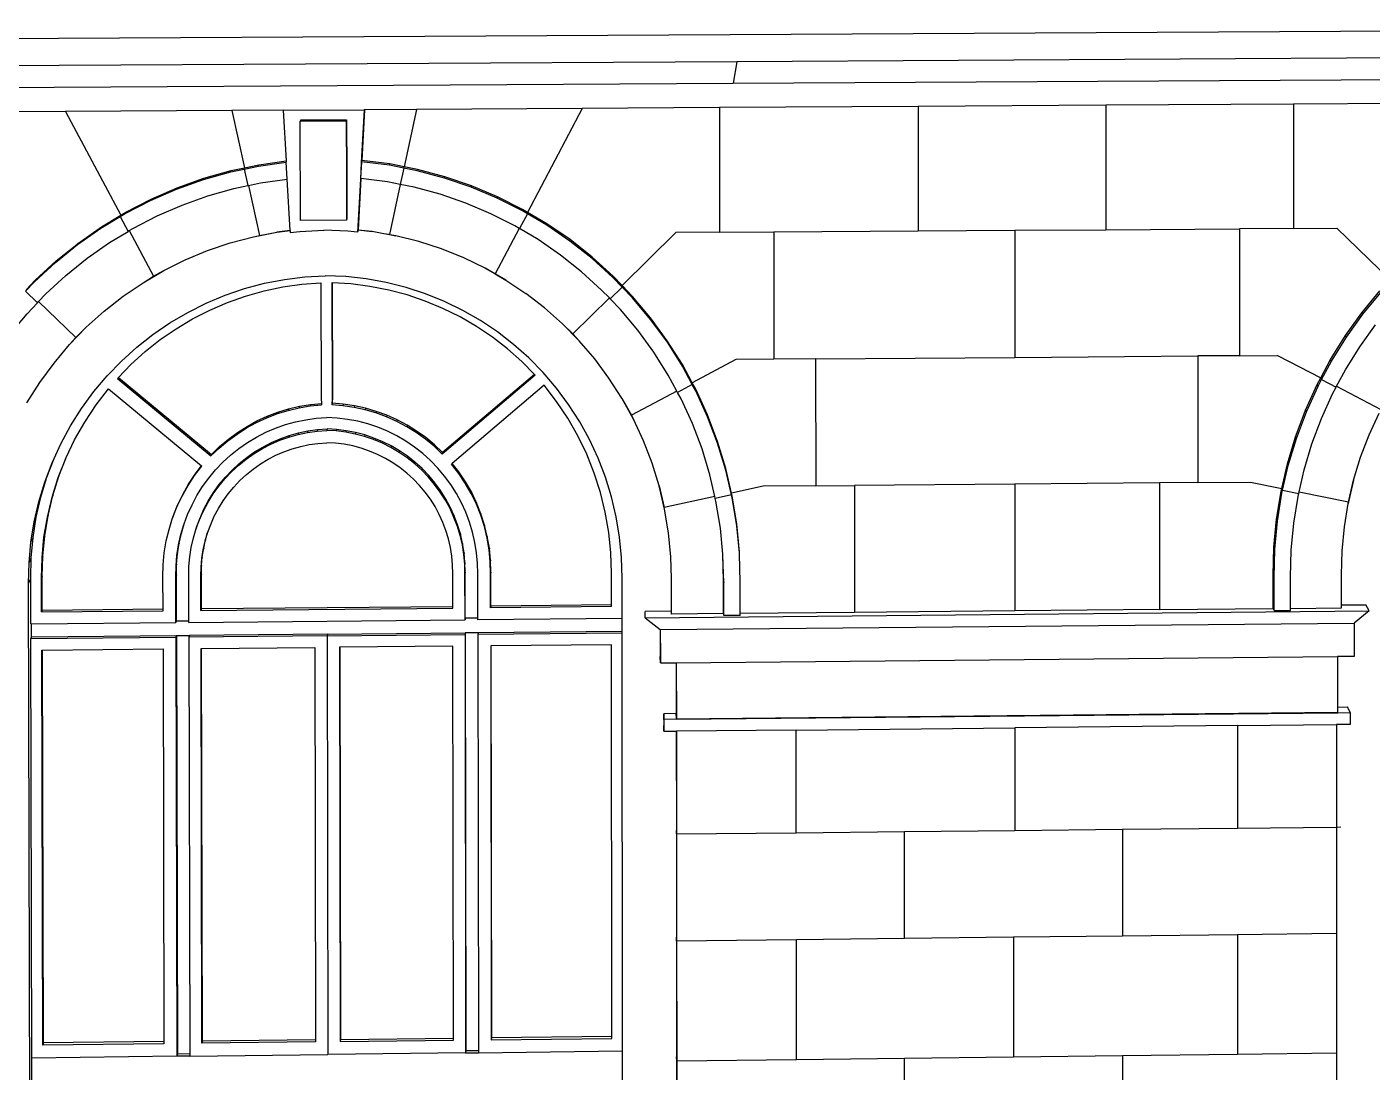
# Model space of a CAD drawing. Extents: x -106 to 80, y -44 to 65.
# Drawn here: x -18.85 to 4.62, y -26.12 to -7.88 of the extents above; entities that cross this region are included whole.
import ezdxf

# ---------------------------------------------------------------- set-up
doc = ezdxf.new("R2010")
doc.units = 0
doc.layers.get('0').update_dxf_attribs({"linetype": 'CONTINUOUS'})

msp = doc.modelspace()

# ---------------------------------------------------------------- linework, layer by layer
for p, q in [((-44.948, -8.226), (16.93, -7.882)), ((17.778, -8.351), (-6.469, -8.49)), ((-6.469, -8.49), (-45.559, -8.714)), ((-6.469, -8.49), (-44.701, -8.709)), ((-6.469, -8.49), (-6.532, -8.866)), ((-45.567, -9.096), (-6.532, -8.866)), ((-6.532, -8.866), (17.777, -8.724)), ((-18.179, -9.36), (-20.594, -9.374)), ((-15.276, -9.342), (-18.179, -9.36)), ((-18.179, -9.36), (-17.213, -11.166)), ((-14.382, -9.337), (-15.276, -9.342)), ((-15.276, -9.342), (-15.055, -10.34)), ((-14.382, -9.337), (-12.969, -9.328)), ((-14.382, -9.337), (-14.331, -10.221)), ((-12.969, -9.328), (-13.019, -10.246)), ((-12.961, -9.328), (-13.009, -10.211)), ((-12.961, -9.328), (-12.969, -9.328)), ((-12.054, -9.323), (-12.961, -9.328)), ((-12.054, -9.323), (-12.271, -10.322)), ((-9.164, -9.305), (-12.054, -9.323)), ((-9.164, -9.305), (-10.117, -11.119)), ((-6.768, -9.291), (-9.164, -9.305)), ((-3.303, -9.27), (-6.768, -9.291)), ((-6.768, -9.291), (-6.766, -11.467)), ((-0.025, -9.25), (-3.303, -9.27)), ((-3.303, -9.27), (-3.303, -11.443)), ((3.246, -9.231), (-0.025, -9.25)), ((-0.025, -9.25), (-0.025, -11.421)), ((3.246, -9.231), (3.245, -11.398)), ((5.62, -9.216), (3.246, -9.231)), ((-14.075, -9.506), (-14.083, -9.529)), ((-14.083, -9.529), (-13.282, -9.524)), ((-14.08, -11.259), (-14.083, -9.529)), ((-14.075, -9.506), (-13.275, -9.502)), ((-13.275, -9.502), (-13.282, -9.524)), ((-13.282, -9.524), (-13.28, -10.435)), ((-13.275, -9.502), (-13.273, -10.435)), ((-15.064, -10.364), (-14.814, -10.311)), ((-15.055, -10.34), (-14.805, -10.288)), ((-14.814, -10.311), (-14.33, -10.243)), ((-14.814, -10.311), (-14.805, -10.288)), ((-14.805, -10.288), (-14.331, -10.221)), ((-14.331, -10.221), (-14.33, -10.243)), ((-14.313, -10.537), (-14.33, -10.243)), ((-13.019, -10.246), (-13.035, -10.54)), ((-13.016, -10.234), (-13.031, -10.528)), ((-13.016, -10.234), (-13.019, -10.246)), ((-13.016, -10.234), (-13.009, -10.211)), ((-12.526, -10.297), (-13.016, -10.234)), ((-12.52, -10.273), (-13.009, -10.211)), ((-12.526, -10.297), (-12.52, -10.273)), ((-12.277, -10.346), (-12.526, -10.297)), ((-12.271, -10.322), (-12.52, -10.273)), ((-12.277, -10.346), (-12.271, -10.322)), ((-12.038, -10.368), (-12.271, -10.322)), ((-16.242, -10.714), (-15.775, -10.547)), ((-16.231, -10.689), (-15.765, -10.523)), ((-15.775, -10.547), (-15.298, -10.413)), ((-15.775, -10.547), (-15.765, -10.523)), ((-15.765, -10.523), (-15.289, -10.389)), ((-15.298, -10.413), (-15.064, -10.364)), ((-15.298, -10.413), (-15.289, -10.389)), ((-15.289, -10.389), (-15.055, -10.34)), ((-15.064, -10.364), (-15.055, -10.34)), ((-15.064, -10.364), (-15.001, -10.65)), ((-14.777, -10.603), (-14.313, -10.537)), ((-14.261, -11.435), (-14.313, -10.537)), ((-13.28, -10.435), (-13.273, -10.435)), ((-13.28, -10.435), (-13.279, -11.228)), ((-13.273, -10.435), (-13.272, -11.228)), ((-13.035, -10.54), (-13.085, -11.463)), ((-13.026, -10.528), (-13.075, -11.425)), ((-13.031, -10.528), (-13.035, -10.54)), ((-13.026, -10.528), (-13.031, -10.528)), ((-12.562, -10.588), (-13.026, -10.528)), ((-12.277, -10.346), (-12.339, -10.633)), ((-12.043, -10.392), (-12.277, -10.346)), ((-12.043, -10.392), (-12.038, -10.368)), ((-11.567, -10.52), (-12.043, -10.392)), ((-11.563, -10.496), (-12.038, -10.368)), ((-11.567, -10.52), (-11.563, -10.496)), ((-11.101, -10.68), (-11.567, -10.52)), ((-11.097, -10.656), (-11.563, -10.496)), ((-16.697, -10.911), (-16.242, -10.714)), ((-16.685, -10.886), (-16.231, -10.689)), ((-16.242, -10.714), (-16.231, -10.689)), ((-15.698, -10.831), (-15.241, -10.701)), ((-15.241, -10.701), (-15.001, -10.65)), ((-15.001, -10.65), (-14.987, -10.647)), ((-14.987, -10.647), (-14.777, -10.603)), ((-14.987, -10.647), (-14.793, -11.521)), ((-12.339, -10.633), (-12.562, -10.588)), ((-12.339, -10.633), (-12.528, -11.506)), ((-12.099, -10.681), (-12.339, -10.633)), ((-12.339, -10.633), (-12.339, -10.633)), ((-11.643, -10.804), (-12.099, -10.681)), ((-11.101, -10.68), (-11.097, -10.656)), ((-10.648, -10.871), (-11.101, -10.68)), ((-10.644, -10.846), (-11.097, -10.656)), ((-17.137, -11.138), (-16.697, -10.911)), ((-17.125, -11.113), (-16.685, -10.886)), ((-16.697, -10.911), (-16.685, -10.886)), ((-16.582, -11.181), (-16.146, -10.991)), ((-16.146, -10.991), (-15.698, -10.831)), ((-11.196, -10.958), (-11.643, -10.804)), ((-10.761, -11.142), (-11.196, -10.958)), ((-10.648, -10.871), (-10.644, -10.846)), ((-10.208, -11.092), (-10.648, -10.871)), ((-10.205, -11.067), (-10.644, -10.846)), ((-17.562, -11.395), (-17.225, -11.192)), ((-17.55, -11.37), (-17.213, -11.166)), ((-17.225, -11.192), (-17.137, -11.138)), ((-17.225, -11.192), (-17.213, -11.166)), ((-17.225, -11.192), (-17.087, -11.45)), ((-17.213, -11.166), (-17.125, -11.113)), ((-17.137, -11.138), (-17.125, -11.113)), ((-17.004, -11.399), (-16.582, -11.181)), ((-13.279, -11.253), (-14.08, -11.259)), ((-13.272, -11.228), (-13.279, -11.253)), ((-13.272, -11.228), (-13.279, -11.228)), ((-13.279, -11.228), (-13.279, -11.253)), ((-10.339, -11.354), (-10.761, -11.142)), ((-10.12, -11.144), (-10.257, -11.403)), ((-10.208, -11.092), (-10.205, -11.067)), ((-10.12, -11.144), (-10.208, -11.092)), ((-10.117, -11.119), (-10.205, -11.067)), ((-10.12, -11.144), (-10.117, -11.119)), ((-9.784, -11.343), (-10.12, -11.144)), ((-9.782, -11.317), (-10.117, -11.119)), ((-17.969, -11.68), (-17.562, -11.395)), ((-17.956, -11.654), (-17.55, -11.37)), ((-17.562, -11.395), (-17.55, -11.37)), ((-17.412, -11.646), (-17.087, -11.45)), ((-17.087, -11.45), (-17.068, -11.438)), ((-17.068, -11.438), (-17.004, -11.399)), ((-17.068, -11.438), (-16.643, -12.234)), ((-14.903, -11.545), (-14.492, -11.466)), ((-14.793, -11.521), (-14.492, -11.466)), ((-14.261, -11.435), (-14.492, -11.466)), ((-14.492, -11.466), (-14.26, -11.438)), ((-14.261, -11.435), (-14.26, -11.438)), ((-14.26, -11.438), (-14.258, -11.471)), ((-14.258, -11.471), (-14.089, -11.454)), ((-14.089, -11.454), (-13.672, -11.432)), ((-13.254, -11.448), (-13.672, -11.432)), ((-13.085, -11.463), (-13.254, -11.448)), ((-13.076, -11.428), (-13.085, -11.463)), ((-13.075, -11.425), (-13.076, -11.428)), ((-12.829, -11.455), (-13.076, -11.428)), ((-13.075, -11.425), (-12.829, -11.455)), ((-12.624, -11.492), (-12.829, -11.455)), ((-12.419, -11.528), (-12.624, -11.492)), ((-12.528, -11.506), (-12.624, -11.492)), ((-10.265, -11.399), (-10.681, -12.191)), ((-10.265, -11.399), (-10.339, -11.354)), ((-10.257, -11.403), (-10.265, -11.399)), ((-9.933, -11.595), (-10.257, -11.403)), ((-9.784, -11.343), (-9.782, -11.317)), ((-9.379, -11.621), (-9.784, -11.343)), ((-9.377, -11.595), (-9.782, -11.317)), ((-7.531, -11.472), (-8.47, -12.395)), ((-6.766, -11.467), (-7.531, -11.472)), ((-6.766, -11.467), (-5.822, -11.46)), ((-5.822, -11.46), (-3.303, -11.443)), ((-5.822, -11.46), (-5.82, -13.682)), ((-3.303, -11.443), (-1.616, -11.431)), ((-1.616, -11.431), (-0.025, -11.421)), ((-1.616, -11.431), (-1.615, -13.65)), ((-0.025, -11.421), (2.307, -11.405)), ((2.307, -11.405), (2.306, -13.62)), ((3.245, -11.398), (2.307, -11.405)), ((3.245, -11.398), (4.003, -11.393)), ((4.003, -11.393), (4.934, -12.299)), ((-18.357, -11.992), (-17.969, -11.68)), ((-18.343, -11.965), (-17.956, -11.654)), ((-17.969, -11.68), (-17.956, -11.654)), ((-17.802, -11.92), (-17.412, -11.646)), ((-15.704, -11.786), (-15.307, -11.652)), ((-15.307, -11.652), (-14.903, -11.545)), ((-14.903, -11.545), (-14.793, -11.521)), ((-12.528, -11.506), (-12.419, -11.528)), ((-12.014, -11.629), (-12.419, -11.528)), ((-11.618, -11.758), (-12.014, -11.629)), ((-9.544, -11.863), (-9.933, -11.595)), ((-9.379, -11.621), (-9.377, -11.595)), ((-8.993, -11.926), (-9.379, -11.621)), ((-8.991, -11.9), (-9.377, -11.595)), ((-18.708, -12.302), (-18.343, -11.965)), ((-18.357, -11.992), (-18.343, -11.965)), ((-18.173, -12.219), (-17.802, -11.92)), ((-16.466, -12.134), (-16.091, -11.947)), ((-16.091, -11.947), (-15.704, -11.786)), ((-11.232, -11.913), (-11.618, -11.758)), ((-10.858, -12.095), (-11.232, -11.913)), ((-9.174, -12.156), (-9.544, -11.863)), ((-8.993, -11.926), (-8.991, -11.9)), ((-8.628, -12.257), (-8.993, -11.926)), ((-8.627, -12.231), (-8.991, -11.9)), ((-18.723, -12.329), (-18.357, -11.992)), ((-16.828, -12.346), (-16.466, -12.134)), ((-16.643, -12.234), (-16.466, -12.134)), ((-10.858, -12.095), (-10.681, -12.191)), ((-10.496, -12.301), (-10.858, -12.095)), ((-10.681, -12.191), (-10.496, -12.301)), ((-8.825, -12.474), (-9.174, -12.156)), ((-18.881, -12.496), (-18.723, -12.329)), ((-18.867, -12.469), (-18.708, -12.302)), ((-18.723, -12.329), (-18.708, -12.302)), ((-18.523, -12.543), (-18.173, -12.219)), ((-17.175, -12.583), (-16.828, -12.346)), ((-16.828, -12.346), (-16.643, -12.234)), ((-15.057, -12.45), (-14.711, -12.357)), ((-14.716, -12.49), (-14.388, -12.421)), ((-14.711, -12.357), (-14.36, -12.289)), ((-14.388, -12.421), (-14.056, -12.374)), ((-14.36, -12.289), (-14.005, -12.245)), ((-14.056, -12.374), (-13.723, -12.35)), ((-14.005, -12.245), (-13.648, -12.226)), ((-13.723, -12.35), (-13.719, -14.37)), ((-13.291, -12.24), (-13.648, -12.226)), ((-13.533, -12.348), (-13.529, -14.369)), ((-13.526, -12.349), (-13.533, -12.348)), ((-13.526, -12.349), (-13.523, -14.343)), ((-13.199, -12.368), (-13.526, -12.349)), ((-12.936, -12.279), (-13.291, -12.24)), ((-12.868, -12.41), (-13.199, -12.368)), ((-12.585, -12.342), (-12.936, -12.279)), ((-12.54, -12.474), (-12.868, -12.41)), ((-12.239, -12.429), (-12.585, -12.342)), ((-11.9, -12.54), (-12.239, -12.429)), ((-10.496, -12.301), (-10.15, -12.532)), ((-8.47, -12.422), (-8.678, -12.626)), ((-8.628, -12.257), (-8.627, -12.231)), ((-8.47, -12.422), (-8.628, -12.257)), ((-8.47, -12.395), (-8.627, -12.231)), ((-8.287, -12.585), (-8.47, -12.395)), ((-8.47, -12.422), (-8.47, -12.395)), ((-8.287, -12.612), (-8.47, -12.422)), ((-18.881, -12.496), (-18.671, -12.699)), ((-18.651, -12.677), (-18.523, -12.543)), ((-17.505, -12.843), (-17.175, -12.583)), ((-15.727, -12.703), (-15.396, -12.565)), ((-15.396, -12.565), (-15.057, -12.45)), ((-15.355, -12.692), (-15.038, -12.58)), ((-15.038, -12.58), (-14.716, -12.49)), ((-12.218, -12.56), (-12.54, -12.474)), ((-11.902, -12.667), (-12.218, -12.56)), ((-11.594, -12.795), (-11.902, -12.667)), ((-11.569, -12.673), (-11.9, -12.54)), ((-11.249, -12.829), (-11.569, -12.673)), ((-9.821, -12.787), (-10.15, -12.532)), ((-8.691, -12.613), (-9.33, -13.241)), ((-8.691, -12.613), (-8.825, -12.474)), ((-8.678, -12.626), (-8.691, -12.613)), ((-8.498, -12.814), (-8.678, -12.626)), ((-7.97, -12.961), (-8.287, -12.585)), ((-8.287, -12.612), (-8.287, -12.585)), ((-7.97, -12.989), (-8.287, -12.612)), ((4.44, -12.87), (4.753, -12.491)), ((4.457, -12.897), (4.77, -12.518)), ((-19.156, -13.257), (-18.852, -12.89)), ((-18.852, -12.89), (-18.671, -12.699)), ((-18.671, -12.699), (-18.651, -12.677)), ((-18.651, -12.677), (-17.998, -13.305)), ((-17.817, -13.124), (-17.505, -12.843)), ((-16.358, -13.046), (-16.048, -12.864)), ((-16.048, -12.864), (-15.727, -12.703)), ((-15.962, -12.977), (-15.663, -12.824)), ((-15.663, -12.824), (-15.355, -12.692)), ((-11.295, -12.943), (-11.594, -12.795)), ((-10.94, -13.007), (-11.249, -12.829)), ((-9.509, -13.063), (-9.821, -12.787)), ((-8.194, -13.176), (-8.498, -12.814)), ((4.152, -13.27), (4.44, -12.87)), ((4.169, -13.298), (4.457, -12.897)), ((4.457, -12.897), (4.44, -12.87)), ((-18.11, -13.427), (-17.817, -13.124)), ((-17.998, -13.305), (-17.817, -13.124)), ((-16.655, -13.249), (-16.358, -13.046)), ((-16.251, -13.149), (-15.962, -12.977)), ((-11.007, -13.111), (-11.295, -12.943)), ((-10.731, -13.297), (-11.007, -13.111)), ((-10.643, -13.205), (-10.94, -13.007)), ((-9.509, -13.063), (-9.33, -13.241)), ((-9.218, -13.36), (-9.509, -13.063)), ((-7.68, -13.359), (-7.97, -12.961)), ((-7.97, -12.989), (-7.97, -12.961)), ((-7.679, -13.387), (-7.97, -12.989)), ((4.403, -13.465), (4.679, -13.081)), ((-18.11, -13.427), (-17.998, -13.305)), ((-16.937, -13.472), (-16.655, -13.249)), ((-16.791, -13.549), (-16.527, -13.34)), ((-16.527, -13.34), (-16.251, -13.149)), ((-10.468, -13.502), (-10.731, -13.297)), ((-10.361, -13.423), (-10.643, -13.205)), ((-9.33, -13.241), (-9.218, -13.36)), ((-8.947, -13.676), (-9.218, -13.36)), ((-7.916, -13.558), (-8.194, -13.176)), ((-7.417, -13.775), (-7.68, -13.359)), ((-7.679, -13.387), (-7.68, -13.359)), ((3.892, -13.688), (4.152, -13.27)), ((3.908, -13.716), (4.169, -13.298)), ((4.169, -13.298), (4.152, -13.27)), ((-18.381, -13.748), (-18.11, -13.427)), ((-17.204, -13.714), (-16.937, -13.472)), ((-17.04, -13.775), (-16.791, -13.549)), ((-10.219, -13.724), (-10.468, -13.502)), ((-10.095, -13.66), (-10.361, -13.423)), ((-7.663, -13.958), (-7.916, -13.558)), ((-7.416, -13.803), (-7.679, -13.387)), ((4.153, -13.866), (4.403, -13.465)), ((-18.631, -14.087), (-18.381, -13.748)), ((-17.454, -13.973), (-17.204, -13.714)), ((-17.256, -13.999), (-17.04, -13.775)), ((-9.997, -13.949), (-10.219, -13.724)), ((-9.845, -13.914), (-10.095, -13.66)), ((-8.698, -14.011), (-8.947, -13.676)), ((-7.416, -13.803), (-7.417, -13.775)), ((-7.244, -14.093), (-7.417, -13.775)), ((-7.243, -14.122), (-7.416, -13.803)), ((-6.485, -13.687), (-7.244, -14.093)), ((-5.82, -13.682), (-6.485, -13.687)), ((-5.091, -13.676), (-5.82, -13.682)), ((-5.091, -13.676), (-1.615, -13.65)), ((-5.091, -13.676), (-5.089, -15.891)), ((-1.615, -13.65), (1.58, -13.625)), ((2.306, -13.62), (1.58, -13.625)), ((1.58, -13.625), (1.58, -15.835)), ((2.306, -13.62), (2.966, -13.615)), ((2.966, -13.615), (3.721, -14.008)), ((3.721, -14.008), (3.892, -13.688)), ((3.736, -14.037), (3.908, -13.716)), ((3.908, -13.716), (3.892, -13.688)), ((-17.686, -14.248), (-17.454, -13.973)), ((-17.274, -14.018), (-17.256, -13.999)), ((-17.274, -14.018), (-15.642, -15.37)), ((-17.256, -13.999), (-15.633, -15.343)), ((-9.985, -13.961), (-11.606, -15.337)), ((-9.997, -13.949), (-11.602, -15.31)), ((-9.985, -13.961), (-9.997, -13.949)), ((-9.614, -14.185), (-9.845, -13.914)), ((-8.473, -14.361), (-8.698, -14.011)), ((-7.513, -14.237), (-7.663, -13.958)), ((3.659, -14.123), (3.721, -14.008)), ((3.675, -14.152), (3.736, -14.037)), ((3.736, -14.037), (3.721, -14.008)), ((3.736, -14.037), (3.991, -14.17)), ((4, -14.154), (4.153, -13.866)), ((-18.856, -14.443), (-18.631, -14.087)), ((-17.899, -14.539), (-17.686, -14.248)), ((-17.647, -14.48), (-17.429, -14.196)), ((-17.429, -14.196), (-15.808, -15.542)), ((-9.831, -14.137), (-11.431, -15.499)), ((-9.613, -14.417), (-9.831, -14.137)), ((-9.401, -14.472), (-9.614, -14.185)), ((-7.513, -14.237), (-8.306, -14.661)), ((-7.5, -14.26), (-7.513, -14.237)), ((-7.243, -14.122), (-7.5, -14.26)), ((-7.438, -14.373), (-7.5, -14.26)), ((-7.243, -14.122), (-7.244, -14.093)), ((-7.183, -14.207), (-7.244, -14.093)), ((-7.181, -14.236), (-7.243, -14.122)), ((-6.978, -14.655), (-7.183, -14.207)), ((-7.181, -14.236), (-7.183, -14.207)), ((-6.976, -14.685), (-7.181, -14.236)), ((3.456, -14.572), (3.659, -14.123)), ((3.471, -14.602), (3.675, -14.152)), ((3.675, -14.152), (3.659, -14.123)), ((3.735, -14.716), (3.93, -14.284)), ((3.93, -14.284), (3.991, -14.17)), ((3.991, -14.17), (4, -14.154)), ((4, -14.154), (4.773, -14.557)), ((-18.092, -14.843), (-17.899, -14.539)), ((-17.844, -14.779), (-17.647, -14.48)), ((-14.477, -14.607), (-14.288, -14.549)), ((-14.296, -14.574), (-14.104, -14.529)), ((-14.288, -14.549), (-14.296, -14.574)), ((-14.288, -14.549), (-14.097, -14.504)), ((-14.104, -14.529), (-13.909, -14.497)), ((-14.097, -14.504), (-14.104, -14.529)), ((-14.097, -14.504), (-13.902, -14.471)), ((-13.902, -14.471), (-13.909, -14.497)), ((-13.909, -14.497), (-13.713, -14.478)), ((-13.902, -14.471), (-13.714, -14.453)), ((-13.719, -14.37), (-13.714, -14.453)), ((-13.714, -14.453), (-13.713, -14.478)), ((-13.529, -14.369), (-13.535, -14.477)), ((-13.528, -14.451), (-13.535, -14.477)), ((-13.339, -14.493), (-13.535, -14.477)), ((-13.523, -14.343), (-13.529, -14.369)), ((-13.523, -14.343), (-13.528, -14.451)), ((-13.333, -14.467), (-13.528, -14.451)), ((-13.333, -14.467), (-13.339, -14.493)), ((-13.144, -14.522), (-13.339, -14.493)), ((-13.138, -14.496), (-13.333, -14.467)), ((-13.138, -14.496), (-13.144, -14.522)), ((-12.952, -14.564), (-13.144, -14.522)), ((-12.947, -14.538), (-13.138, -14.496)), ((-12.947, -14.538), (-12.952, -14.564)), ((-12.758, -14.593), (-12.947, -14.538)), ((-9.415, -14.712), (-9.613, -14.417)), ((-9.208, -14.772), (-9.401, -14.472)), ((-8.473, -14.361), (-8.306, -14.661)), ((-8.272, -14.727), (-8.473, -14.361)), ((-7.242, -14.804), (-7.438, -14.373)), ((-18.021, -15.091), (-17.844, -14.779)), ((-15.021, -14.881), (-14.848, -14.786)), ((-15.013, -14.855), (-14.84, -14.76)), ((-14.848, -14.786), (-14.669, -14.703)), ((-14.84, -14.76), (-14.848, -14.786)), ((-14.84, -14.76), (-14.661, -14.677)), ((-14.669, -14.703), (-14.484, -14.632)), ((-14.661, -14.677), (-14.669, -14.703)), ((-14.661, -14.677), (-14.477, -14.607)), ((-14.484, -14.632), (-14.296, -14.574)), ((-14.477, -14.607), (-14.484, -14.632)), ((-14.344, -14.823), (-14.167, -14.774)), ((-14.167, -14.774), (-13.988, -14.737)), ((-13.988, -14.737), (-13.806, -14.712)), ((-13.806, -14.712), (-13.623, -14.7)), ((-13.441, -14.709), (-13.623, -14.7)), ((-13.259, -14.731), (-13.441, -14.709)), ((-13.08, -14.765), (-13.259, -14.731)), ((-12.903, -14.812), (-13.08, -14.765)), ((-12.764, -14.619), (-12.952, -14.564)), ((-12.758, -14.593), (-12.764, -14.619)), ((-12.579, -14.687), (-12.764, -14.619)), ((-12.574, -14.661), (-12.758, -14.593)), ((-12.574, -14.661), (-12.579, -14.687)), ((-12.4, -14.767), (-12.579, -14.687)), ((-12.395, -14.741), (-12.574, -14.661)), ((-12.395, -14.741), (-12.4, -14.767)), ((-12.226, -14.859), (-12.4, -14.767)), ((-12.221, -14.832), (-12.395, -14.741)), ((-9.239, -15.02), (-9.415, -14.712)), ((-9.036, -15.085), (-9.208, -14.772)), ((-8.306, -14.661), (-8.272, -14.727)), ((-8.096, -15.105), (-8.272, -14.727)), ((-6.976, -14.685), (-6.978, -14.655)), ((-6.803, -15.116), (-6.978, -14.655)), ((-6.801, -15.146), (-6.976, -14.685)), ((3.283, -15.034), (3.456, -14.572)), ((3.298, -15.064), (3.471, -14.602)), ((3.471, -14.602), (3.456, -14.572)), ((3.569, -15.159), (3.735, -14.716)), ((4.565, -15.002), (4.739, -14.623)), ((-18.264, -15.16), (-18.092, -14.843)), ((-15.348, -15.105), (-15.188, -14.987)), ((-15.339, -15.078), (-15.18, -14.961)), ((-15.188, -14.987), (-15.021, -14.881)), ((-15.18, -14.961), (-15.188, -14.987)), ((-15.18, -14.961), (-15.013, -14.855)), ((-15.013, -14.855), (-15.021, -14.881)), ((-14.849, -15.041), (-14.685, -14.957)), ((-14.685, -14.957), (-14.517, -14.884)), ((-14.517, -14.884), (-14.344, -14.823)), ((-14.434, -15.07), (-14.275, -15.014)), ((-14.283, -15.04), (-14.121, -14.995)), ((-14.275, -15.014), (-14.283, -15.04)), ((-14.275, -15.014), (-14.114, -14.968)), ((-14.121, -14.995), (-13.957, -14.96)), ((-14.114, -14.968), (-14.121, -14.995)), ((-14.114, -14.968), (-13.95, -14.934)), ((-13.95, -14.934), (-13.957, -14.96)), ((-13.957, -14.96), (-13.79, -14.937)), ((-13.95, -14.934), (-13.784, -14.911)), ((-13.784, -14.911), (-13.79, -14.937)), ((-13.79, -14.937), (-13.623, -14.925)), ((-13.784, -14.911), (-13.617, -14.899)), ((-13.617, -14.899), (-13.623, -14.925)), ((-13.456, -14.934), (-13.623, -14.925)), ((-13.45, -14.908), (-13.617, -14.899)), ((-13.45, -14.908), (-13.456, -14.934)), ((-13.29, -14.955), (-13.456, -14.934)), ((-13.284, -14.929), (-13.45, -14.908)), ((-13.284, -14.929), (-13.29, -14.955)), ((-13.125, -14.987), (-13.29, -14.955)), ((-13.119, -14.96), (-13.284, -14.929)), ((-13.119, -14.96), (-13.125, -14.987)), ((-12.964, -15.029), (-13.125, -14.987)), ((-12.958, -15.003), (-13.119, -14.96)), ((-12.958, -15.003), (-12.964, -15.029)), ((-12.8, -15.057), (-12.958, -15.003)), ((-12.73, -14.87), (-12.903, -14.812)), ((-12.561, -14.94), (-12.73, -14.87)), ((-12.398, -15.021), (-12.561, -14.94)), ((-12.24, -15.114), (-12.398, -15.021)), ((-12.221, -14.832), (-12.226, -14.859)), ((-12.059, -14.962), (-12.226, -14.859)), ((-12.055, -14.936), (-12.221, -14.832)), ((-12.055, -14.936), (-12.059, -14.962)), ((-11.9, -15.077), (-12.059, -14.962)), ((-11.895, -15.05), (-12.055, -14.936)), ((-9.085, -15.339), (-9.239, -15.02)), ((-7.074, -15.246), (-7.242, -14.804)), ((4.417, -15.392), (4.565, -15.002)), ((-18.381, -15.416), (-18.264, -15.16)), ((-18.167, -15.399), (-18.021, -15.091)), ((-15.642, -15.37), (-15.499, -15.232)), ((-15.633, -15.343), (-15.491, -15.206)), ((-15.499, -15.232), (-15.348, -15.105)), ((-15.491, -15.206), (-15.499, -15.232)), ((-15.491, -15.206), (-15.339, -15.078)), ((-15.339, -15.078), (-15.348, -15.105)), ((-15.301, -15.357), (-15.157, -15.241)), ((-15.157, -15.241), (-15.006, -15.136)), ((-15.006, -15.136), (-14.849, -15.041)), ((-14.889, -15.328), (-14.745, -15.241)), ((-14.881, -15.301), (-14.737, -15.214)), ((-14.745, -15.241), (-14.595, -15.163)), ((-14.737, -15.214), (-14.745, -15.241)), ((-14.737, -15.214), (-14.588, -15.137)), ((-14.595, -15.163), (-14.441, -15.096)), ((-14.588, -15.137), (-14.595, -15.163)), ((-14.588, -15.137), (-14.434, -15.07)), ((-14.441, -15.096), (-14.283, -15.04)), ((-14.434, -15.07), (-14.441, -15.096)), ((-14.369, -15.297), (-14.225, -15.245)), ((-14.225, -15.245), (-14.077, -15.204)), ((-14.077, -15.204), (-13.927, -15.172)), ((-13.927, -15.172), (-13.775, -15.15)), ((-13.775, -15.15), (-13.623, -15.139)), ((-13.47, -15.148), (-13.623, -15.139)), ((-13.318, -15.167), (-13.47, -15.148)), ((-13.168, -15.196), (-13.318, -15.167)), ((-13.021, -15.236), (-13.168, -15.196)), ((-12.876, -15.285), (-13.021, -15.236)), ((-12.805, -15.083), (-12.964, -15.029)), ((-12.8, -15.057), (-12.805, -15.083)), ((-12.651, -15.148), (-12.805, -15.083)), ((-12.645, -15.121), (-12.8, -15.057)), ((-12.645, -15.121), (-12.651, -15.148)), ((-12.501, -15.222), (-12.651, -15.148)), ((-12.496, -15.196), (-12.645, -15.121)), ((-12.496, -15.196), (-12.501, -15.222)), ((-12.357, -15.307), (-12.501, -15.222)), ((-12.352, -15.28), (-12.496, -15.196)), ((-12.09, -15.216), (-12.24, -15.114)), ((-11.946, -15.329), (-12.09, -15.216)), ((-11.895, -15.05), (-11.9, -15.077)), ((-11.748, -15.202), (-11.9, -15.077)), ((-11.744, -15.175), (-11.895, -15.05)), ((-11.744, -15.175), (-11.748, -15.202)), ((-11.606, -15.337), (-11.748, -15.202)), ((-11.602, -15.31), (-11.744, -15.175)), ((-8.886, -15.409), (-9.036, -15.085)), ((-7.946, -15.494), (-8.096, -15.105)), ((-6.937, -15.7), (-7.074, -15.246)), ((-6.66, -15.588), (-6.803, -15.116)), ((-6.801, -15.146), (-6.803, -15.116)), ((-6.658, -15.619), (-6.801, -15.146)), ((3.141, -15.506), (3.283, -15.034)), ((3.156, -15.537), (3.298, -15.064)), ((3.298, -15.064), (3.283, -15.034)), ((3.433, -15.613), (3.569, -15.159)), ((-18.541, -15.825), (-18.414, -15.488)), ((-18.505, -15.743), (-18.381, -15.416)), ((-18.414, -15.488), (-18.381, -15.416)), ((-18.306, -15.747), (-18.175, -15.414)), ((-18.294, -15.72), (-18.167, -15.399)), ((-18.175, -15.414), (-18.167, -15.399)), ((-15.633, -15.343), (-15.642, -15.37)), ((-15.563, -15.615), (-15.436, -15.481)), ((-15.436, -15.481), (-15.301, -15.357)), ((-15.158, -15.53), (-15.027, -15.424)), ((-15.15, -15.503), (-15.019, -15.398)), ((-15.027, -15.424), (-14.889, -15.328)), ((-15.019, -15.398), (-15.027, -15.424)), ((-15.019, -15.398), (-14.881, -15.301)), ((-14.881, -15.301), (-14.889, -15.328)), ((-14.778, -15.509), (-14.646, -15.429)), ((-14.646, -15.429), (-14.51, -15.359)), ((-14.51, -15.359), (-14.369, -15.297)), ((-12.735, -15.344), (-12.876, -15.285)), ((-12.599, -15.413), (-12.735, -15.344)), ((-12.467, -15.49), (-12.599, -15.413)), ((-12.341, -15.577), (-12.467, -15.49)), ((-12.352, -15.28), (-12.357, -15.307)), ((-12.219, -15.401), (-12.357, -15.307)), ((-12.214, -15.375), (-12.352, -15.28)), ((-12.214, -15.375), (-12.219, -15.401)), ((-12.087, -15.505), (-12.219, -15.401)), ((-12.083, -15.478), (-12.214, -15.375)), ((-12.083, -15.478), (-12.087, -15.505)), ((-11.959, -15.59), (-12.083, -15.478)), ((-11.81, -15.452), (-11.946, -15.329)), ((-11.683, -15.583), (-11.81, -15.452)), ((-11.602, -15.31), (-11.606, -15.337)), ((-8.953, -15.67), (-9.085, -15.339)), ((-8.758, -15.743), (-8.886, -15.409)), ((4.296, -15.792), (4.417, -15.392)), ((-18.401, -16.061), (-18.294, -15.72)), ((-18.294, -15.72), (-18.306, -15.747)), ((-16.043, -15.888), (-15.928, -15.714)), ((-16.034, -15.86), (-15.919, -15.687)), ((-15.928, -15.714), (-15.801, -15.548)), ((-15.919, -15.687), (-15.928, -15.714)), ((-15.919, -15.687), (-15.808, -15.542)), ((-15.808, -15.542), (-15.801, -15.548)), ((-15.681, -15.757), (-15.563, -15.615)), ((-15.398, -15.767), (-15.282, -15.645)), ((-15.39, -15.74), (-15.274, -15.618)), ((-15.282, -15.645), (-15.158, -15.53)), ((-15.274, -15.618), (-15.282, -15.645)), ((-15.274, -15.618), (-15.15, -15.503)), ((-15.15, -15.503), (-15.158, -15.53)), ((-15.136, -15.799), (-15.023, -15.695)), ((-15.023, -15.695), (-14.904, -15.598)), ((-14.904, -15.598), (-14.778, -15.509)), ((-12.222, -15.671), (-12.341, -15.577)), ((-12.108, -15.774), (-12.222, -15.671)), ((-11.963, -15.617), (-12.087, -15.505)), ((-11.959, -15.59), (-11.963, -15.617)), ((-11.847, -15.738), (-11.963, -15.617)), ((-11.843, -15.711), (-11.959, -15.59)), ((-11.843, -15.711), (-11.847, -15.738)), ((-11.735, -15.839), (-11.843, -15.711)), ((-11.566, -15.723), (-11.683, -15.583)), ((-11.457, -15.87), (-11.566, -15.723)), ((-11.431, -15.499), (-11.446, -15.512)), ((-11.319, -15.675), (-11.446, -15.512)), ((-11.315, -15.648), (-11.431, -15.499)), ((-11.315, -15.648), (-11.319, -15.675)), ((-11.204, -15.847), (-11.319, -15.675)), ((-11.2, -15.82), (-11.315, -15.648)), ((-8.845, -16.008), (-8.953, -15.67)), ((-7.824, -15.893), (-7.946, -15.494)), ((-6.849, -16.08), (-6.937, -15.7)), ((-6.658, -15.619), (-6.66, -15.588)), ((-6.56, -16.017), (-6.66, -15.588)), ((-6.558, -16.049), (-6.658, -15.619)), ((3.042, -15.936), (3.141, -15.506)), ((3.057, -15.968), (3.156, -15.537)), ((3.156, -15.537), (3.141, -15.506)), ((3.345, -15.997), (3.433, -15.613)), ((-18.646, -16.17), (-18.541, -15.825)), ((-18.609, -16.087), (-18.505, -15.743)), ((-18.541, -15.825), (-18.505, -15.743)), ((-18.413, -16.089), (-18.306, -15.747)), ((-16.146, -16.069), (-16.043, -15.888)), ((-16.136, -16.042), (-16.034, -15.86)), ((-16.034, -15.86), (-16.043, -15.888)), ((-15.886, -16.063), (-15.789, -15.906)), ((-15.789, -15.906), (-15.681, -15.757)), ((-15.604, -16.034), (-15.506, -15.897)), ((-15.596, -16.007), (-15.497, -15.87)), ((-15.506, -15.897), (-15.398, -15.767)), ((-15.497, -15.87), (-15.506, -15.897)), ((-15.497, -15.87), (-15.39, -15.74)), ((-15.39, -15.74), (-15.398, -15.767)), ((-15.34, -16.03), (-15.242, -15.912)), ((-15.242, -15.912), (-15.136, -15.799)), ((-12.003, -15.884), (-12.108, -15.774)), ((-11.904, -16.001), (-12.003, -15.884)), ((-11.739, -15.866), (-11.847, -15.738)), ((-11.735, -15.839), (-11.739, -15.866)), ((-11.641, -16.001), (-11.739, -15.866)), ((-11.636, -15.974), (-11.735, -15.839)), ((-11.36, -16.025), (-11.457, -15.87)), ((-11.2, -15.82), (-11.204, -15.847)), ((-11.101, -16.027), (-11.204, -15.847)), ((-11.098, -15.999), (-11.2, -15.82)), ((-8.653, -16.085), (-8.758, -15.743)), ((-7.824, -15.893), (-7.734, -16.27)), ((-7.728, -16.3), (-7.824, -15.893)), ((-6.009, -15.899), (-6.56, -16.017)), ((-5.089, -15.891), (-6.009, -15.899)), ((-5.089, -15.891), (-4.414, -15.885)), ((-1.615, -15.862), (-4.414, -15.885)), ((-4.414, -15.885), (-4.413, -18.101)), ((0.908, -15.841), (-1.615, -15.862)), ((-1.615, -15.862), (-1.614, -18.075)), ((1.58, -15.835), (0.908, -15.841)), ((0.908, -15.841), (0.908, -18.052)), ((1.58, -15.835), (2.494, -15.827)), ((2.494, -15.827), (3.042, -15.936)), ((3.03, -15.987), (3.042, -15.936)), ((3.057, -15.968), (3.042, -15.936)), ((4.201, -16.198), (4.296, -15.792)), ((4.296, -15.792), (4.207, -16.168)), ((-18.727, -16.521), (-18.646, -16.17)), ((-18.69, -16.436), (-18.609, -16.087)), ((-18.646, -16.17), (-18.609, -16.087)), ((-18.497, -16.437), (-18.413, -16.089)), ((-18.485, -16.409), (-18.401, -16.061)), ((-18.401, -16.061), (-18.413, -16.089)), ((-16.235, -16.258), (-16.146, -16.069)), ((-16.226, -16.23), (-16.136, -16.042)), ((-16.136, -16.042), (-16.146, -16.069)), ((-15.973, -16.226), (-15.886, -16.063)), ((-15.773, -16.327), (-15.694, -16.178)), ((-15.764, -16.299), (-15.685, -16.15)), ((-15.694, -16.178), (-15.604, -16.034)), ((-15.685, -16.15), (-15.694, -16.178)), ((-15.685, -16.15), (-15.596, -16.007)), ((-15.596, -16.007), (-15.604, -16.034)), ((-15.511, -16.287), (-15.43, -16.156)), ((-15.43, -16.156), (-15.34, -16.03)), ((-11.814, -16.125), (-11.904, -16.001)), ((-11.733, -16.255), (-11.814, -16.125)), ((-11.636, -15.974), (-11.641, -16.001)), ((-11.551, -16.143), (-11.641, -16.001)), ((-11.547, -16.115), (-11.636, -15.974)), ((-11.547, -16.115), (-11.551, -16.143)), ((-11.471, -16.29), (-11.551, -16.143)), ((-11.467, -16.263), (-11.547, -16.115)), ((-11.272, -16.186), (-11.36, -16.025)), ((-11.196, -16.352), (-11.272, -16.186)), ((-11.098, -15.999), (-11.101, -16.027)), ((-11.011, -16.213), (-11.101, -16.027)), ((-11.008, -16.186), (-11.098, -15.999)), ((-11.008, -16.186), (-11.011, -16.213)), ((-10.931, -16.378), (-11.008, -16.186)), ((-8.761, -16.354), (-8.845, -16.008)), ((-8.571, -16.433), (-8.653, -16.085)), ((-6.849, -16.08), (-7.734, -16.27)), ((-6.842, -16.11), (-6.849, -16.08)), ((-6.558, -16.049), (-6.842, -16.11)), ((-6.83, -16.161), (-6.842, -16.11)), ((-6.754, -16.629), (-6.83, -16.161)), ((-6.548, -16.068), (-6.56, -16.017)), ((-6.558, -16.049), (-6.56, -16.017)), ((-6.546, -16.1), (-6.558, -16.049)), ((-6.546, -16.1), (-6.548, -16.068)), ((-6.469, -16.555), (-6.548, -16.068)), ((-6.467, -16.587), (-6.546, -16.1)), ((2.952, -16.474), (3.03, -15.987)), ((2.967, -16.506), (3.045, -16.018)), ((3.045, -16.018), (3.03, -15.987)), ((3.045, -16.018), (3.057, -15.968)), ((3.057, -15.968), (3.339, -16.024)), ((3.252, -16.542), (3.327, -16.075)), ((3.327, -16.075), (3.339, -16.024)), ((3.339, -16.024), (3.345, -15.997)), ((3.345, -15.997), (4.207, -16.168)), ((4.207, -16.168), (4.201, -16.198)), ((-18.543, -16.762), (-18.485, -16.409)), ((-18.485, -16.409), (-18.497, -16.437)), ((-16.302, -16.424), (-16.311, -16.452)), ((-16.307, -16.441), (-16.235, -16.258)), ((-16.307, -16.441), (-16.302, -16.424)), ((-16.302, -16.424), (-16.226, -16.23)), ((-16.226, -16.23), (-16.235, -16.258)), ((-16.109, -16.553), (-16.049, -16.394)), ((-16.049, -16.394), (-15.973, -16.226)), ((-15.842, -16.481), (-15.773, -16.327)), ((-15.833, -16.453), (-15.764, -16.299)), ((-15.764, -16.299), (-15.773, -16.327)), ((-15.647, -16.564), (-15.584, -16.423)), ((-15.584, -16.423), (-15.511, -16.287)), ((-11.66, -16.389), (-11.733, -16.255)), ((-11.596, -16.529), (-11.66, -16.389)), ((-11.467, -16.263), (-11.471, -16.29)), ((-11.402, -16.443), (-11.471, -16.29)), ((-11.398, -16.415), (-11.467, -16.263)), ((-11.398, -16.415), (-11.402, -16.443)), ((-11.339, -16.572), (-11.398, -16.415)), ((-11.131, -16.523), (-11.196, -16.352)), ((-10.934, -16.406), (-11.011, -16.213)), ((-10.931, -16.378), (-10.934, -16.406)), ((-10.872, -16.604), (-10.934, -16.406)), ((-10.868, -16.576), (-10.931, -16.378)), ((-8.701, -16.705), (-8.761, -16.354)), ((-7.66, -16.713), (-7.728, -16.3)), ((4.134, -16.61), (4.201, -16.198)), ((-18.784, -16.876), (-18.727, -16.521)), ((-18.746, -16.791), (-18.69, -16.436)), ((-18.727, -16.521), (-18.69, -16.436)), ((-18.556, -16.79), (-18.497, -16.437)), ((-16.422, -16.854), (-16.374, -16.651)), ((-16.374, -16.651), (-16.311, -16.452)), ((-16.311, -16.452), (-16.307, -16.441)), ((-16.166, -16.743), (-16.113, -16.566)), ((-16.157, -16.715), (-16.109, -16.553)), ((-16.113, -16.566), (-16.109, -16.553)), ((-15.949, -16.801), (-15.901, -16.639)), ((-15.901, -16.639), (-15.842, -16.481)), ((-15.892, -16.611), (-15.901, -16.639)), ((-15.892, -16.611), (-15.833, -16.453)), ((-15.833, -16.453), (-15.842, -16.481)), ((-15.698, -16.701), (-15.647, -16.564)), ((-11.542, -16.672), (-11.596, -16.529)), ((-11.342, -16.6), (-11.402, -16.443)), ((-11.339, -16.572), (-11.342, -16.6)), ((-11.294, -16.761), (-11.342, -16.6)), ((-11.29, -16.732), (-11.339, -16.572)), ((-11.078, -16.699), (-11.131, -16.523)), ((-10.868, -16.576), (-10.872, -16.604)), ((-10.823, -16.805), (-10.872, -16.604)), ((-10.82, -16.777), (-10.868, -16.576)), ((-8.513, -16.787), (-8.571, -16.433)), ((-6.71, -17.087), (-6.754, -16.629)), ((-6.422, -17.047), (-6.469, -16.555)), ((-6.467, -16.587), (-6.469, -16.555)), ((-6.422, -17.059), (-6.467, -16.587)), ((2.906, -16.964), (2.952, -16.474)), ((2.92, -16.997), (2.967, -16.506)), ((2.967, -16.506), (2.952, -16.474)), ((3.208, -17.014), (3.252, -16.542)), ((4.095, -17.025), (4.134, -16.61)), ((-18.817, -17.235), (-18.784, -16.876)), ((-18.784, -16.876), (-18.746, -16.791)), ((-18.779, -17.148), (-18.746, -16.791)), ((-18.589, -17.147), (-18.556, -16.79)), ((-18.577, -17.118), (-18.543, -16.762)), ((-18.543, -16.762), (-18.556, -16.79)), ((-16.456, -17.06), (-16.422, -16.854)), ((-16.226, -17.076), (-16.197, -16.894)), ((-16.207, -16.923), (-16.166, -16.743)), ((-16.197, -16.894), (-16.207, -16.923)), ((-16.197, -16.894), (-16.157, -16.715)), ((-16.157, -16.715), (-16.166, -16.743)), ((-15.987, -16.966), (-15.949, -16.801)), ((-15.778, -17.007), (-15.744, -16.856)), ((-15.769, -16.978), (-15.735, -16.828)), ((-15.744, -16.856), (-15.7, -16.708)), ((-15.735, -16.828), (-15.744, -16.856)), ((-15.735, -16.828), (-15.698, -16.701)), ((-15.7, -16.708), (-15.698, -16.701)), ((-11.498, -16.819), (-11.542, -16.672)), ((-11.464, -16.969), (-11.498, -16.819)), ((-11.29, -16.732), (-11.294, -16.761)), ((-11.256, -16.924), (-11.294, -16.761)), ((-11.253, -16.896), (-11.29, -16.732)), ((-11.253, -16.896), (-11.256, -16.924)), ((-11.226, -17.062), (-11.253, -16.896)), ((-11.037, -16.878), (-11.078, -16.699)), ((-11.008, -17.059), (-11.037, -16.878)), ((-10.82, -16.777), (-10.823, -16.805)), ((-10.788, -17.01), (-10.823, -16.805)), ((-10.785, -16.982), (-10.82, -16.777)), ((-8.667, -17.059), (-8.701, -16.705)), ((-8.479, -17.143), (-8.513, -16.787)), ((-7.62, -17.129), (-7.66, -16.713)), ((-18.577, -17.118), (-18.589, -17.147)), ((-18.586, -17.475), (-18.577, -17.118)), ((-16.475, -17.268), (-16.456, -17.06)), ((-16.252, -17.289), (-16.235, -17.105)), ((-16.242, -17.26), (-16.226, -17.076)), ((-16.235, -17.105), (-16.207, -16.923)), ((-16.226, -17.076), (-16.235, -17.105)), ((-16.027, -17.301), (-16.013, -17.133)), ((-16.013, -17.133), (-15.987, -16.966)), ((-15.806, -17.283), (-15.793, -17.13)), ((-15.802, -17.159), (-15.778, -17.007)), ((-15.793, -17.13), (-15.802, -17.159)), ((-15.793, -17.13), (-15.769, -16.978)), ((-15.769, -16.978), (-15.778, -17.007)), ((-11.44, -17.12), (-11.464, -16.969)), ((-11.426, -17.273), (-11.44, -17.12)), ((-11.23, -17.091), (-11.256, -16.924)), ((-11.226, -17.062), (-11.23, -17.091)), ((-11.214, -17.258), (-11.23, -17.091)), ((-11.211, -17.229), (-11.226, -17.062)), ((-10.991, -17.242), (-11.008, -17.059)), ((-10.785, -16.982), (-10.788, -17.01)), ((-10.768, -17.217), (-10.788, -17.01)), ((-10.765, -17.188), (-10.785, -16.982)), ((-8.656, -17.415), (-8.667, -17.059)), ((-7.609, -17.511), (-7.62, -17.129)), ((-6.698, -17.542), (-6.71, -17.087)), ((-6.709, -17.101), (-6.71, -17.087)), ((-6.696, -17.576), (-6.709, -17.101)), ((-6.42, -17.08), (-6.422, -17.047)), ((-6.422, -17.059), (-6.422, -17.047)), ((-6.42, -17.08), (-6.422, -17.059)), ((-6.406, -17.574), (-6.42, -17.08)), ((2.892, -17.457), (2.906, -16.964)), ((2.92, -16.997), (2.906, -16.964)), ((2.907, -17.49), (2.92, -16.997)), ((3.195, -17.486), (3.208, -17.014)), ((4.083, -17.442), (4.095, -17.025)), ((-18.826, -17.595), (-18.817, -17.235)), ((-18.817, -17.235), (-18.779, -17.148)), ((-18.788, -17.507), (-18.779, -17.148)), ((-18.598, -17.504), (-18.589, -17.147)), ((-16.48, -17.476), (-16.475, -17.268)), ((-16.255, -17.473), (-16.252, -17.289)), ((-16.242, -17.26), (-16.252, -17.289)), ((-16.246, -17.444), (-16.242, -17.26)), ((-16.031, -17.469), (-16.027, -17.301)), ((-15.818, -17.466), (-15.815, -17.312)), ((-15.815, -17.312), (-15.802, -17.159)), ((-15.806, -17.283), (-15.815, -17.312)), ((-15.809, -17.437), (-15.806, -17.283)), ((-11.422, -17.427), (-11.426, -17.273)), ((-11.211, -17.229), (-11.214, -17.258)), ((-11.21, -17.426), (-11.214, -17.258)), ((-11.207, -17.397), (-11.211, -17.229)), ((-10.986, -17.426), (-10.991, -17.242)), ((-10.765, -17.188), (-10.768, -17.217)), ((-10.763, -17.425), (-10.768, -17.217)), ((-10.76, -17.396), (-10.765, -17.188)), ((-8.469, -17.502), (-8.479, -17.143)), ((-18.826, -17.595), (-18.788, -17.507)), ((-18.774, -38.006), (-18.826, -17.595)), ((-18.786, -18.301), (-18.788, -17.507)), ((-18.586, -17.475), (-18.598, -17.504)), ((-18.597, -18.09), (-18.598, -17.504)), ((-18.585, -18.06), (-18.586, -17.475)), ((-16.479, -18.041), (-16.48, -17.476)), ((-16.246, -17.444), (-16.255, -17.473)), ((-16.254, -18.277), (-16.255, -17.473)), ((-16.244, -18.247), (-16.246, -17.444)), ((-16.029, -18.245), (-16.031, -17.469)), ((-15.809, -17.437), (-15.818, -17.466)), ((-15.817, -18.065), (-15.818, -17.466)), ((-15.808, -18.035), (-15.809, -17.437)), ((-11.421, -17.995), (-11.422, -17.427)), ((-11.207, -17.397), (-11.21, -17.426)), ((-11.209, -18.201), (-11.21, -17.426)), ((-11.205, -18.201), (-11.207, -17.397)), ((-10.985, -18.199), (-10.986, -17.426)), ((-10.76, -17.396), (-10.763, -17.425)), ((-10.762, -18.018), (-10.763, -17.425)), ((-10.759, -17.989), (-10.76, -17.396)), ((-8.656, -17.97), (-8.656, -17.415)), ((-8.469, -18.206), (-8.469, -17.502)), ((-7.609, -18.079), (-7.609, -17.511)), ((-7.608, -17.547), (-7.609, -17.511)), ((-7.608, -18.13), (-7.608, -17.547)), ((-6.697, -18.122), (-6.698, -17.542)), ((-6.698, -17.542), (-6.696, -17.576)), ((-6.695, -18.156), (-6.696, -17.576)), ((-6.406, -18.119), (-6.406, -17.574)), ((2.907, -17.49), (2.892, -17.457)), ((2.892, -18.034), (2.892, -17.457)), ((2.907, -18.068), (2.907, -17.49)), ((3.194, -18.031), (3.195, -17.486)), ((4.083, -17.971), (4.083, -17.442)), ((-18.585, -18.06), (-18.597, -18.09)), ((-18.597, -18.09), (-16.479, -18.071)), ((-18.585, -18.06), (-16.479, -18.041)), ((-16.479, -18.071), (-16.479, -18.041)), ((-15.817, -18.065), (-11.421, -18.025)), ((-15.808, -18.035), (-15.817, -18.065)), ((-15.808, -18.035), (-11.421, -17.995)), ((-11.421, -18.025), (-11.421, -17.995)), ((-10.759, -17.989), (-10.762, -18.018)), ((-8.656, -17.999), (-10.762, -18.018)), ((-8.656, -17.97), (-10.759, -17.989)), ((-8.656, -17.999), (-8.656, -17.97)), ((0.908, -18.052), (-1.614, -18.075)), ((0.908, -18.052), (2.892, -18.034)), ((2.907, -18.068), (2.892, -18.034)), ((2.907, -18.068), (3.194, -18.065)), ((3.194, -18.031), (4.083, -18.023)), ((3.194, -18.065), (3.194, -18.031)), ((4.083, -17.971), (4.511, -17.968)), ((4.083, -18.023), (4.083, -17.971)), ((4.565, -18.076), (4.511, -17.968)), ((-18.786, -18.301), (-18.773, -18.301)), ((-18.773, -18.301), (-16.254, -18.277)), ((-18.773, -18.528), (-18.773, -18.301)), ((-16.244, -18.247), (-16.254, -18.277)), ((-16.244, -18.247), (-16.029, -18.245)), ((-16.029, -18.275), (-11.209, -18.231)), ((-16.029, -18.275), (-16.029, -18.245)), ((-11.205, -18.201), (-11.209, -18.201)), ((-11.205, -18.201), (-11.209, -18.231)), ((-11.209, -18.231), (-11.209, -18.201)), ((-10.985, -18.199), (-11.205, -18.201)), ((-10.985, -18.229), (-10.985, -18.199)), ((-8.469, -18.206), (-10.985, -18.229)), ((-8.468, -18.432), (-8.469, -18.206)), ((-7.609, -18.079), (-8.066, -18.083)), ((-8.065, -18.193), (-8.066, -18.083)), ((-8.065, -18.193), (4.565, -18.076)), ((-8.065, -18.193), (-7.803, -18.399)), ((-7.802, -18.4), (4.304, -18.287)), ((-7.608, -18.13), (-7.609, -18.079)), ((-6.697, -18.122), (-7.608, -18.13)), ((-6.697, -18.122), (-6.695, -18.156)), ((-6.406, -18.154), (-6.695, -18.156)), ((-4.413, -18.101), (-6.406, -18.119)), ((-6.406, -18.154), (-6.406, -18.119)), ((-1.614, -18.075), (-4.413, -18.101)), ((4.565, -18.076), (4.304, -18.287)), ((4.304, -18.287), (4.304, -18.868)), ((-18.773, -18.528), (-18.785, -18.558)), ((-18.785, -18.558), (-16.253, -18.534)), ((-18.773, -18.528), (-16.244, -18.504)), ((-16.244, -18.504), (-16.253, -18.534)), ((-16.253, -18.534), (-16.237, -25.848)), ((-16.244, -18.504), (-16.019, -18.502)), ((-16.244, -18.504), (-16.228, -25.809)), ((-16.019, -18.502), (-16.029, -18.532)), ((-13.617, -18.51), (-16.029, -18.532)), ((-16.029, -18.532), (-16.013, -25.806)), ((-13.61, -18.48), (-16.019, -18.502)), ((-13.61, -18.48), (-13.617, -18.51)), ((-13.617, -18.51), (-11.209, -18.487)), ((-13.617, -18.51), (-13.603, -25.816)), ((-13.61, -18.48), (-11.205, -18.457)), ((-11.205, -18.457), (-11.209, -18.487)), ((-11.209, -18.487), (-11.198, -25.788)), ((-10.982, -18.455), (-11.205, -18.457)), ((-11.205, -18.457), (-11.194, -25.749)), ((-10.982, -18.455), (-10.985, -18.485)), ((-8.468, -18.462), (-10.985, -18.485)), ((-10.985, -18.485), (-10.974, -25.746)), ((-8.468, -18.432), (-10.982, -18.455)), ((-8.468, -18.462), (-8.468, -18.432)), ((-8.46, -25.755), (-8.468, -18.462)), ((-7.803, -18.399), (-7.803, -18.87)), ((-7.803, -18.399), (-7.802, -18.4)), ((-7.802, -18.4), (-7.801, -18.87)), ((-18.767, -25.878), (-18.785, -18.558)), ((-18.578, -25.653), (-18.595, -18.759)), ((-18.595, -18.759), (-18.583, -18.759)), ((-18.583, -18.759), (-16.477, -18.739)), ((-18.566, -25.614), (-18.583, -18.759)), ((-16.477, -18.739), (-16.462, -25.589)), ((-15.801, -25.62), (-15.815, -18.733)), ((-15.815, -18.733), (-15.806, -18.733)), ((-15.806, -18.733), (-13.832, -18.714)), ((-15.792, -25.581), (-15.806, -18.733)), ((-13.832, -18.714), (-13.819, -25.558)), ((-13.401, -18.71), (-13.388, -25.591)), ((-13.395, -18.71), (-13.401, -18.71)), ((-11.42, -18.691), (-13.395, -18.71)), ((-13.395, -18.71), (-13.382, -25.552)), ((-11.41, -25.529), (-11.42, -18.691)), ((-10.761, -18.685), (-10.751, -25.56)), ((-10.758, -18.685), (-10.761, -18.685)), ((-8.655, -18.665), (-10.758, -18.685)), ((-10.758, -18.685), (-10.748, -25.521)), ((-8.647, -25.496), (-8.655, -18.665)), ((-7.801, -18.983), (-7.803, -18.87)), ((-7.803, -18.87), (-7.801, -18.87)), ((-7.801, -18.87), (-7.801, -18.983)), ((-7.801, -18.983), (-7.524, -18.981)), ((-7.524, -18.981), (-7.524, -19.866)), ((-7.524, -18.981), (-7.523, -18.981)), ((-7.523, -18.981), (4.016, -18.871)), ((-7.523, -18.981), (-7.522, -19.957)), ((4.016, -18.871), (4.015, -19.752)), ((4.304, -18.868), (4.016, -18.871)), ((-7.524, -19.866), (-7.739, -19.868)), ((-7.738, -19.967), (-7.739, -19.868)), ((-7.739, -19.868), (-7.739, -20.076)), ((-7.522, -19.957), (-7.524, -19.866)), ((-7.522, -19.957), (4.015, -19.843)), ((-7.521, -19.965), (4.018, -19.851)), ((4.015, -19.752), (4.188, -19.75)), ((4.015, -19.752), (4.015, -19.843)), ((4.018, -19.851), (4.015, -19.843)), ((4.018, -19.851), (4.233, -19.848)), ((4.233, -19.848), (4.188, -19.75)), ((4.233, -19.848), (4.233, -20.057)), ((-7.738, -20.176), (-7.739, -20.076)), ((-7.739, -20.076), (-7.738, -20.076)), ((-7.521, -19.965), (-7.738, -19.967)), ((-7.738, -19.967), (-7.738, -20.076)), ((-7.738, -20.076), (-7.738, -20.176)), ((-7.738, -20.176), (-7.523, -20.174)), ((-7.523, -20.174), (-7.522, -21.909)), ((-7.523, -20.174), (-7.522, -20.174)), ((-7.521, -19.965), (-7.522, -19.957)), ((-5.431, -20.153), (-7.522, -20.174)), ((-7.522, -20.174), (-7.52, -21.968)), ((-5.431, -20.153), (-1.614, -20.115)), ((-5.43, -21.946), (-5.431, -20.153)), ((2.272, -20.076), (-1.614, -20.115)), ((-1.614, -20.115), (-1.613, -21.905)), ((2.272, -20.076), (3.999, -20.059)), ((2.272, -20.076), (2.272, -21.864)), ((3.999, -20.059), (3.998, -21.846)), ((4.233, -20.057), (3.999, -20.059)), ((-7.522, -21.909), (-7.52, -23.768)), ((-7.52, -21.968), (-7.522, -21.909)), ((-7.52, -21.968), (-5.43, -21.946)), ((-7.52, -21.968), (-7.518, -23.831)), ((-5.43, -21.946), (-3.543, -21.926)), ((-3.543, -21.926), (-1.613, -21.905)), ((-3.542, -23.786), (-3.543, -21.926)), ((-1.613, -21.905), (0.265, -21.885)), ((0.265, -21.885), (2.272, -21.864)), ((0.265, -21.885), (0.265, -23.743)), ((2.272, -21.864), (3.998, -21.846)), ((3.998, -21.846), (3.997, -23.701)), ((3.998, -21.846), (4.075, -21.845)), ((2.271, -23.72), (3.997, -23.701)), ((3.997, -23.701), (3.996, -25.789)), ((-7.52, -23.768), (-7.518, -25.86)), ((-7.518, -23.831), (-7.52, -23.768)), ((-7.518, -23.831), (-5.428, -23.807)), ((-7.518, -23.831), (-7.516, -25.927)), ((-5.428, -23.807), (-3.542, -23.786)), ((-5.427, -25.902), (-5.428, -23.807)), ((-3.542, -23.786), (-1.637, -23.764)), ((-1.637, -23.764), (0.265, -23.743)), ((-1.637, -23.764), (-1.637, -25.856)), ((0.265, -23.743), (2.271, -23.72)), ((2.271, -23.72), (2.271, -25.809)), ((-15.792, -25.581), (-15.801, -25.62)), ((-13.819, -25.558), (-15.792, -25.581)), ((-13.819, -25.558), (-13.819, -25.596)), ((-13.382, -25.552), (-13.388, -25.591)), ((-13.388, -25.591), (-11.41, -25.568)), ((-13.382, -25.552), (-11.41, -25.529)), ((-11.41, -25.568), (-11.41, -25.529)), ((-10.748, -25.521), (-10.751, -25.56)), ((-10.751, -25.56), (-8.647, -25.535)), ((-10.748, -25.521), (-8.647, -25.496)), ((-8.647, -25.535), (-8.647, -25.496)), ((-18.566, -25.614), (-18.578, -25.653)), ((-16.462, -25.628), (-18.578, -25.653)), ((-16.462, -25.589), (-18.566, -25.614)), ((-16.462, -25.589), (-16.462, -25.628)), ((-16.228, -25.809), (-16.237, -25.848)), ((-16.013, -25.806), (-16.228, -25.809)), ((-16.013, -25.806), (-16.013, -25.845)), ((-16.013, -25.845), (-13.603, -25.816)), ((-13.819, -25.596), (-15.801, -25.62)), ((-11.198, -25.788), (-13.603, -25.816)), ((-11.194, -25.749), (-11.198, -25.788)), ((-11.198, -25.788), (-10.974, -25.785)), ((-11.194, -25.749), (-10.974, -25.746)), ((-10.974, -25.746), (-10.974, -25.785)), ((-10.974, -25.785), (-8.46, -25.755)), ((-8.447, -37.679), (-8.46, -25.755)), ((0.265, -25.833), (2.271, -25.809)), ((2.271, -25.809), (3.996, -25.789)), ((3.996, -25.789), (3.995, -27.708)), ((-16.237, -25.848), (-18.767, -25.878)), ((-18.737, -37.847), (-18.767, -25.878)), ((-16.013, -25.845), (-16.237, -25.848)), ((-7.516, -25.927), (-7.518, -25.86)), ((-7.518, -25.86), (-7.516, -27.784)), ((-7.516, -25.927), (-5.427, -25.902)), ((-7.516, -25.927), (-7.514, -27.855)), ((-5.427, -25.902), (-3.541, -25.879)), ((-3.541, -25.879), (-1.637, -25.856)), ((-3.54, -27.804), (-3.541, -25.879)), ((-1.637, -25.856), (0.265, -25.833)), ((0.265, -25.833), (0.265, -27.756))]:
    msp.add_line(p, q)

doc.saveas('drawing.dxf')
